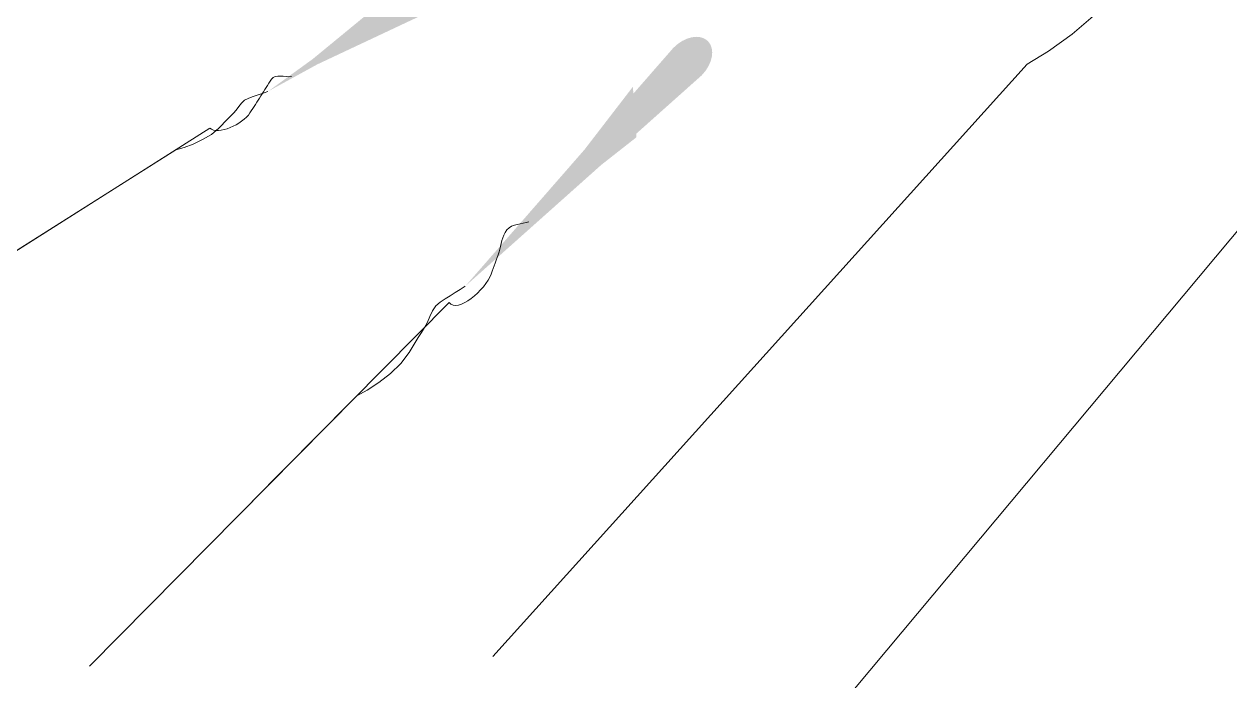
# Model space of a CAD drawing. Header units: millimetres. Extents: x 833924389 to 835767163, y 817400000 to 818811854.
# Drawn here: x 835438298 to 835464360, y 817919737 to 817933930 of the extents above; entities that cross this region are included whole.
import ezdxf

# ---------------------------------------------------------------- set-up
doc = ezdxf.new("R2010")
doc.units = ezdxf.units.MM
doc.header["$LTSCALE"] = 10
doc.header["$MEASUREMENT"] = 0
doc.layers.add('01_Base_Plan', color=5, linetype='Continuous', lineweight=5)

# ---------------------------------------------------------------- blocks, each defined once
blk = doc.blocks.new('11SW4B$0$SLOPE_156')
at = {"linetype": 'Continuous', "lineweight": 0}
h = blk.add_hatch(color=0, dxfattribs=at)
edge = h.paths.add_edge_path(flags=16)
edge.add_ellipse((0.3, 0), major_axis=(0, 0.41), ratio=0.731707, start_angle=0, end_angle=360)
at = {"color": 0, "linetype": 'Continuous', "lineweight": 0}
blk.add_line((5.184, -0.002), (9.132, -0.002), dxfattribs=at)
blk.add_open_spline([(3.584, -0.002), (3.684, -0.049), (3.784, -0.189), (3.884, -0.142), (3.984, -0.096), (4.084, -0.049), (4.184, -0.002), (4.284, 0.045), (4.384, 0.091), (4.485, 0.138), (4.7, 0.239), (5.131, 0.165), (5.184, -0.002)], degree=3, knots=[0, 0, 0, 0, 0.194138, 0.194138, 0.194138, 0.388129, 0.388129, 0.388129, 0.582121, 0.582121, 0.582121, 1, 1, 1, 1], dxfattribs=at)
blk.add_solid([(3.584, -0.002), (0.3, 0.41), (0.3, -0.41)], dxfattribs=at)

msp = doc.modelspace()

# ---------------------------------------------------------------- hatches: boundary and pattern name
at = {"layer": '01_Base_Plan', "linetype": 'Continuous'}
h = msp.add_hatch(color=256, dxfattribs=at)
edge = h.paths.add_edge_path()
edge.add_ellipse((835452637, 817933120), major_axis=(-439, -444), ratio=0.683333, start_angle=0, end_angle=360)

# ---------------------------------------------------------------- linework, layer by layer
for p, q in [((835459979, 817933063), (835448430, 817920266)), ((835441578, 817931215), (835436668, 817928108)), ((835464712, 817929683), (835455889, 817919146)), ((835447485, 817927916), (835443229, 817923613)), ((835445489, 817925897), (835439713, 817920057))]:
    msp.add_line(p, q, dxfattribs=at)
at = {"layer": '01_Base_Plan', "linetype": 'Continuous', "flags": 128}
for points in [[(835464659, 817938250), (835464438, 817938096), (835464217, 817937943), (835463996, 817937789), (835463775, 817937636), (835463554, 817937482), (835463366, 817937299), (835463229, 817937070), (835463120, 817936815), (835463019, 817936553), (835462904, 817936305), (835462774, 817936069), (835462644, 817935834), (835462513, 817935599), (835462383, 817935363), (835462253, 817935128), (835461905, 817934626), (835461454, 817934148), (835460950, 817933715), (835460442, 817933347), (835459979, 817933063)], [(835443568, 817932475), (835443483, 817932445), (835443397, 817932415), (835443311, 817932385), (835443226, 817932356), (835443140, 817932326), (835443062, 817932283), (835442997, 817932222), (835442939, 817932149), (835442882, 817932073), (835442822, 817932003), (835442759, 817931938), (835442695, 817931873), (835442631, 817931809), (835442568, 817931744), (835442504, 817931679), (835442345, 817931548), (835442156, 817931434), (835441953, 817931339), (835441754, 817931266), (835441578, 817931215)], [(835447830, 817928264), (835447722, 817928196), (835447613, 817928127), (835447505, 817928059), (835447396, 817927991), (835447288, 817927922), (835447194, 817927839), (835447124, 817927734), (835447067, 817927614), (835447013, 817927492), (835446952, 817927376), (835446885, 817927267), (835446818, 817927158), (835446751, 817927049), (835446684, 817926939), (835446617, 817926830), (835446440, 817926599), (835446215, 817926381), (835445966, 817926186), (835445716, 817926022), (835445489, 817925897)]]:
    msp.add_lwpolyline(points, dxfattribs=at)
at = {"layer": '01_Base_Plan', "linetype": 'Continuous'}
msp.add_open_spline([(835449210, 817929660), (835449051, 817929601), (835448850, 817929626), (835448734, 817929484), (835448618, 817929342), (835448620, 817929165), (835448563, 817929006), (835448506, 817928847), (835448449, 817928688), (835448392, 817928528), (835448269, 817928185), (835447669, 817927669), (835447485, 817927916)], degree=3, knots=[0, 0, 0, 0, 0.193817, 0.193817, 0.193817, 0.38787, 0.38787, 0.38787, 0.581703, 0.581703, 0.581703, 1, 1, 1, 1], dxfattribs=at)
at = {"layer": '01_Base_Plan', "linetype": 'Continuous', "extrusion": (0, 0, -1)}
for points in [[(-835443568, 817932475), (-835447815, 817934804), (-835447492, 817935314)], [(-835447830, 817928264), (-835452940, 817932820), (-835452333, 817933420)], [(-835451533, 817931485), (-835451456, 817932576), (-835449210, 817929660)]]:
    msp.add_solid(points, dxfattribs=at)

# ---------------------------------------------------------------- block references
at = {"layer": '01_Base_Plan', "linetype": 'Continuous', "xscale": 1304.54622244641, "yscale": 1304.54622244641, "zscale": 1304.54622244641, "rotation": 212.3302229230137}
msp.add_blockref('11SW4B$0$SLOPE_156', (835448027, 817935295), dxfattribs=at)

doc.saveas('drawing.dxf')
